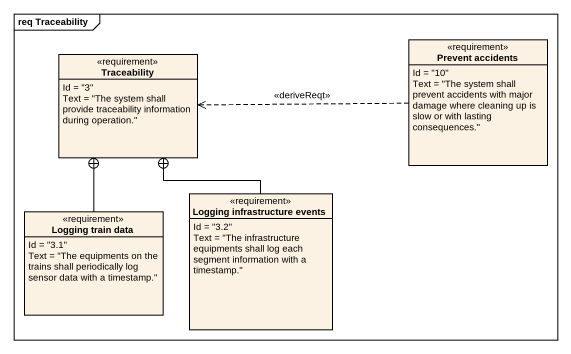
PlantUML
@startuml
mainframe req Traceability
hide circle
hide empty members
class Traceability <<requirement>> {
  Id = "3"
  Text = "The system shall provide traceability information during operation."
}
class "Prevent accidents" as Prevent_accidents <<requirement>> {
  Id = "10"
  Text = "The system shall prevent accidents with major damage where cleaning up is slow or with lasting consequences."
}
class "Logging train data" as Logging_train_data <<requirement>> {
  Id = "3.1"
  Text = "The equipments on the trains shall periodically log sensor data with a timestamp."
}
class "Logging infrastructure events" as Logging_infrastructure <<requirement>> {
  Id = "3.2"
  Text = "The infrastructure equipments shall log each segment information with a timestamp."
}
Prevent_accidents .left.> Traceability : <<deriveReqt>>
Logging_train_data -up-+ Traceability
Logging_infrastructure -up-+ Traceability
@enduml
